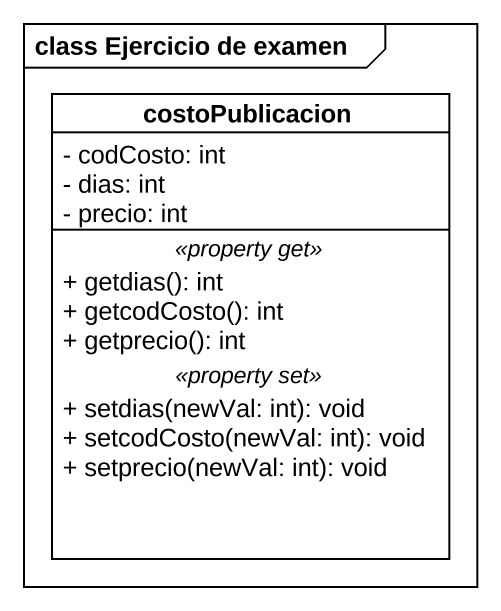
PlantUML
@startuml
mainframe class Ejercicio de examen
hide circle
hide empty members
skinparam classAttributeIconSize 0
class costoPublicacion {
  - codCosto: int
  - dias: int
  - precio: int
  .. <<property get>> ..
  + getdias(): int
  + getcodCosto(): int
  + getprecio(): int
  .. <<property set>> ..
  + setdias(newVal: int): void
  + setcodCosto(newVal: int): void
  + setprecio(newVal: int): void
}
@enduml
